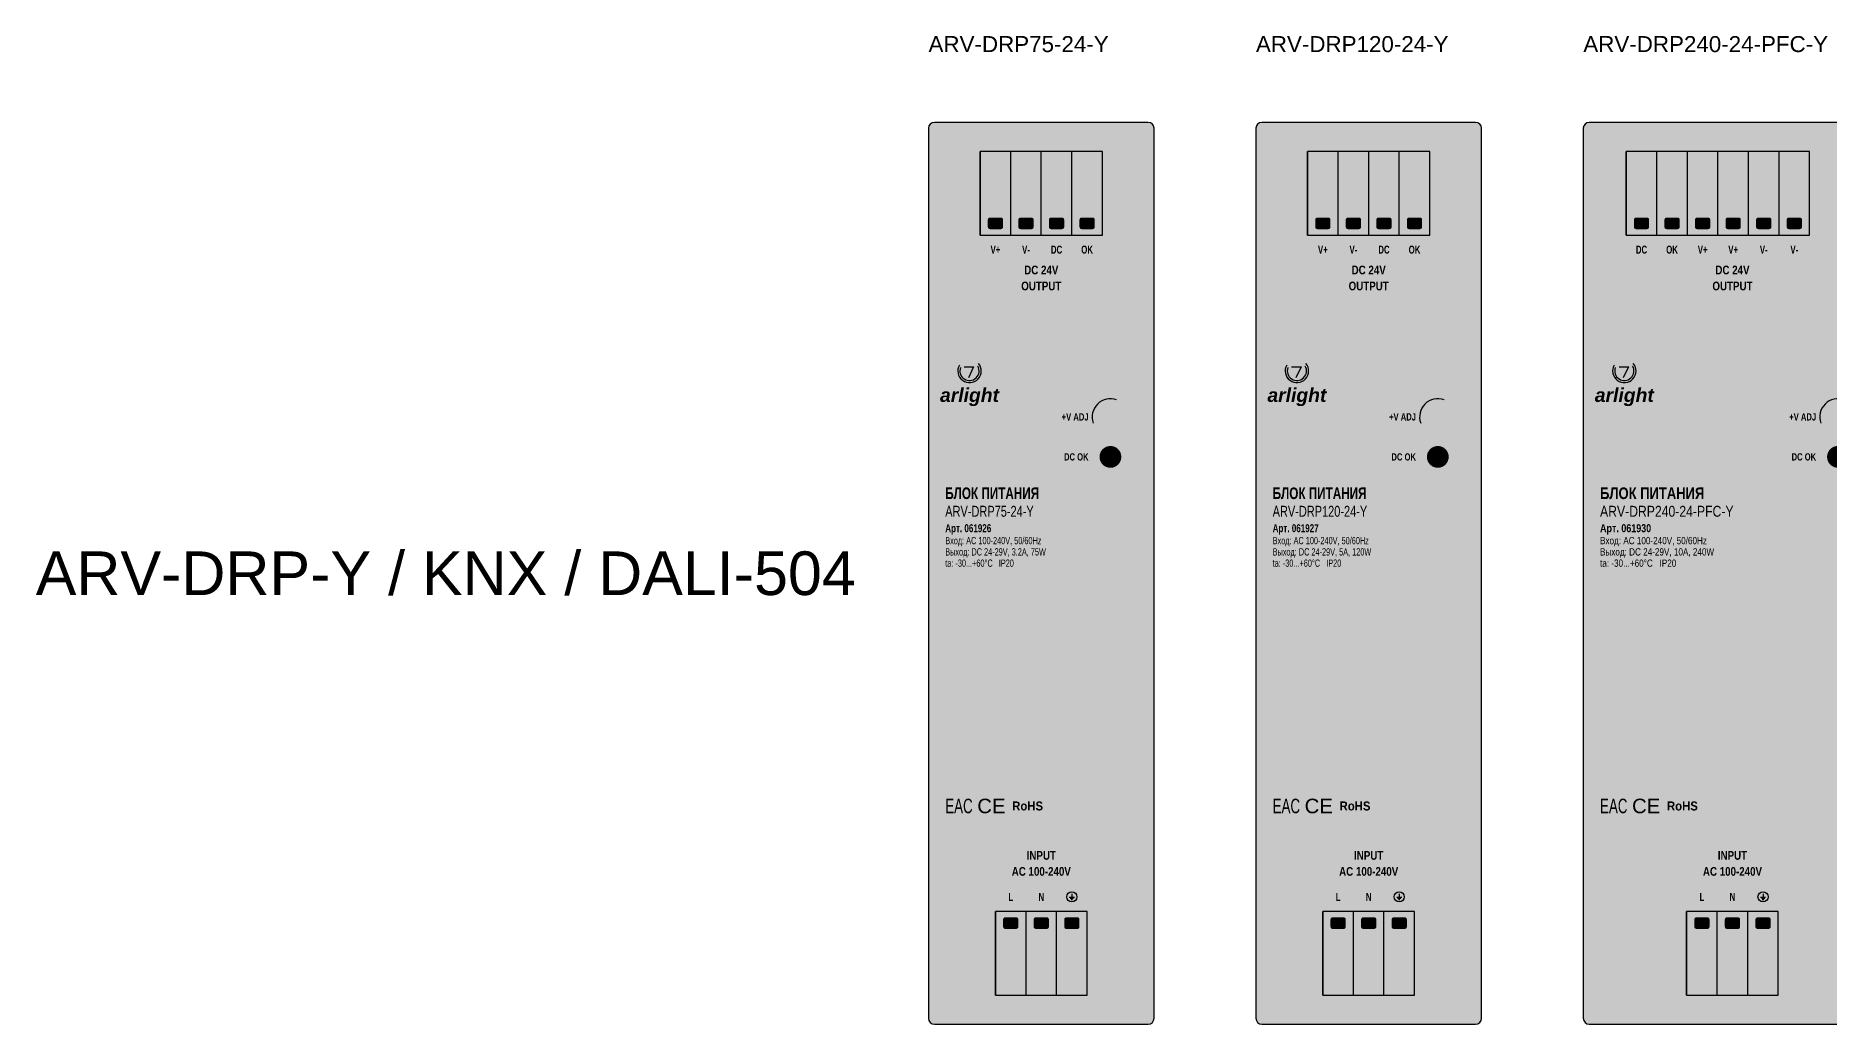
# Model space of a CAD drawing. Header units: millimetres. Extents: x -123 to 1275, y -651 to 54.
# Drawn here: x -122.7 to 123.8, y -487.6 to -351.7 of the extents above; entities that cross this region are included whole.
import ezdxf
from ezdxf.enums import TextEntityAlignment as Align

# ---------------------------------------------------------------- set-up
doc = ezdxf.new("R2010")
doc.units = ezdxf.units.MM
doc.styles.add('AL_Arial', font='arial.ttf')
doc.styles.add('AL_ArialBd', font='arialbd.ttf')
doc.styles.add('AL_ArialBdI', font='arialbi.ttf')
doc.styles.add('AL_ArialN', font='ARIALN.TTF')

# ---------------------------------------------------------------- blocks, each defined once
blk = doc.blocks.new('ARV-DRP75-24-Y')
at = {"true_color": 0x929498}
blk.add_hatch(color=252, dxfattribs=at).paths.add_polyline_path([(0.8, -62), (30.2, -62, 0.41421356), (31, -61.2), (31, 61.2, 0.41421356), (30.2, 62), (0.8, 62, 0.41421356), (0, 61.2), (0, -61.2, 0.41421356)])
at = {"true_color": 0xced0d2}
blk.add_hatch(color=254, dxfattribs=at).paths.add_polyline_path([(0.6, 58.5), (30.4, 58.5), (30.4, 61), (0.6, 61)])
at = {"true_color": 0xb8babc}
blk.add_hatch(color=9, dxfattribs=at).paths.add_polyline_path([(0.6, -58.5), (30.4, -58.5), (30.4, 58.5), (0.6, 58.5)])
at = {"true_color": 0x62be78}
for points in [[(7.1, 46.5), (11.3, 46.5), (11.3, 58), (7.1, 58)], [(11.3, 46.5), (15.5, 46.5), (15.5, 58), (11.3, 58)], [(15.5, 46.5), (19.7, 46.5), (19.7, 58), (15.5, 58)], [(19.7, 46.5), (23.9, 46.5), (23.9, 58), (19.7, 58)], [(9.2, -58), (13.4, -58), (13.4, -46.5), (9.2, -46.5)], [(13.4, -58), (17.6, -58), (17.6, -46.5), (13.4, -46.5)], [(17.6, -58), (21.8, -58), (21.8, -46.5), (17.6, -46.5)]]:
    blk.add_hatch(color=103, dxfattribs=at).paths.add_polyline_path(points)
at = {"true_color": 0xee7828}
for points in [[(8.072, 49.72), (10.328, 49.72, 0.41421356), (10.628, 50.02), (10.628, 58.3, 0.41421356), (10.328, 58.6), (8.072, 58.6, 0.41421356), (7.772, 58.3), (7.772, 50.02, 0.41421356)], [(12.272, 49.72), (14.528, 49.72, 0.41421356), (14.828, 50.02), (14.828, 58.3, 0.41421356), (14.528, 58.6), (12.272, 58.6, 0.41421356), (11.972, 58.3), (11.972, 50.02, 0.41421356)], [(16.472, 49.72), (18.728, 49.72, 0.41421356), (19.028, 50.02), (19.028, 58.3, 0.41421356), (18.728, 58.6), (16.472, 58.6, 0.41421356), (16.172, 58.3), (16.172, 50.02, 0.41421356)], [(20.672, 49.72), (22.928, 49.72, 0.41421356), (23.228, 50.02), (23.228, 58.3, 0.41421356), (22.928, 58.6), (20.672, 58.6, 0.41421356), (20.372, 58.3), (20.372, 50.02, 0.41421356)], [(10.172, -58.6), (12.428, -58.6, 0.41421356), (12.728, -58.3), (12.728, -50.02, 0.41421356), (12.428, -49.72), (10.172, -49.72, 0.41421356), (9.872, -50.02), (9.872, -58.3, 0.41421356)], [(14.372, -58.6), (16.628, -58.6, 0.41421356), (16.928, -58.3), (16.928, -50.02, 0.41421356), (16.628, -49.72), (14.372, -49.72, 0.41421356), (14.072, -50.02), (14.072, -58.3, 0.41421356)], [(18.572, -58.6), (20.828, -58.6, 0.41421356), (21.128, -58.3), (21.128, -50.02, 0.41421356), (20.828, -49.72), (18.572, -49.72, 0.41421356), (18.272, -50.02), (18.272, -58.3, 0.41421356)]]:
    blk.add_hatch(color=30, dxfattribs=at).paths.add_polyline_path(points)
at = {"true_color": 0xb04e14}
for points in [[(8.78, 50.72), (9.62, 50.72), (9.62, 57.6), (8.78, 57.6)], [(12.98, 50.72), (13.82, 50.72), (13.82, 57.6), (12.98, 57.6)], [(17.18, 50.72), (18.02, 50.72), (18.02, 57.6), (17.18, 57.6)], [(21.38, 50.72), (22.22, 50.72), (22.22, 57.6), (21.38, 57.6)], [(10.88, -57.6), (11.72, -57.6), (11.72, -50.72), (10.88, -50.72)], [(15.08, -57.6), (15.92, -57.6), (15.92, -50.72), (15.08, -50.72)], [(19.28, -57.6), (20.12, -57.6), (20.12, -50.72), (19.28, -50.72)]]:
    blk.add_hatch(color=34, dxfattribs=at).paths.add_polyline_path(points)
at = {"true_color": 0x1c5432}
for points in [[(8.45, 47.31), (9.95, 47.31, 0.41421356), (10.25, 47.61), (10.25, 48.61, 0.41421356), (9.95, 48.91), (8.45, 48.91, 0.41421356), (8.15, 48.61), (8.15, 47.61, 0.41421356)], [(12.65, 47.31), (14.15, 47.31, 0.41421356), (14.45, 47.61), (14.45, 48.61, 0.41421356), (14.15, 48.91), (12.65, 48.91, 0.41421356), (12.35, 48.61), (12.35, 47.61, 0.41421356)], [(16.85, 47.31), (18.35, 47.31, 0.41421356), (18.65, 47.61), (18.65, 48.61, 0.41421356), (18.35, 48.91), (16.85, 48.91, 0.41421356), (16.55, 48.61), (16.55, 47.61, 0.41421356)], [(21.05, 47.31), (22.55, 47.31, 0.41421356), (22.85, 47.61), (22.85, 48.61, 0.41421356), (22.55, 48.91), (21.05, 48.91, 0.41421356), (20.75, 48.61), (20.75, 47.61, 0.41421356)], [(10.55, -48.91), (12.05, -48.91, 0.41421356), (12.35, -48.61), (12.35, -47.61, 0.41421356), (12.05, -47.31), (10.55, -47.31, 0.41421356), (10.25, -47.61), (10.25, -48.61, 0.41421356)], [(14.75, -48.91), (16.25, -48.91, 0.41421356), (16.55, -48.61), (16.55, -47.61, 0.41421356), (16.25, -47.31), (14.75, -47.31, 0.41421356), (14.45, -47.61), (14.45, -48.61, 0.41421356)], [(18.95, -48.91), (20.45, -48.91, 0.41421356), (20.75, -48.61), (20.75, -47.61, 0.41421356), (20.45, -47.31), (18.95, -47.31, 0.41421356), (18.65, -47.61), (18.65, -48.61, 0.41421356)]]:
    blk.add_hatch(color=109, dxfattribs=at).paths.add_polyline_path(points)
at = {"true_color": 0x505052}
for points in [[(1.8, 39.3), (10.5, 39.3), (10.5, 39.7), (1.8, 39.7)], [(20.5, 39.3), (29.2, 39.3), (29.2, 39.7), (20.5, 39.7)], [(1.8, -39), (10.5, -39), (10.5, -38.6), (1.8, -38.6)], [(20.5, -39), (29.2, -39), (29.2, -38.6), (20.5, -38.6)]]:
    blk.add_hatch(color=251, dxfattribs=at).paths.add_polyline_path(points)
at = {"true_color": 0x28282a}
h = blk.add_hatch(color=250, dxfattribs=at)
edge = h.paths.add_edge_path()
edge.add_arc((25, 21.5), 1.8, 0, 360)
h = blk.add_hatch(color=250, dxfattribs=at)
edge = h.paths.add_edge_path()
edge.add_arc((25, 16), 1.5, 0, 360)
at = {"true_color": 0xa5a7a9}
blk.add_hatch(color=253, dxfattribs=at).paths.add_polyline_path([(0.6, -61), (30.4, -61), (30.4, -58.5), (0.6, -58.5)])
at = {"color": 97, "true_color": 0x287846}
for p, q in [((7.1, 46.5), (7.1, 58)), ((11.3, 46.5), (11.3, 58)), ((15.5, 46.5), (15.5, 58)), ((19.7, 46.5), (19.7, 58)), ((9.2, -58), (9.2, -46.5)), ((13.4, -58), (13.4, -46.5)), ((17.6, -58), (17.6, -46.5))]:
    blk.add_line(p, q, dxfattribs=at)
at = {"color": 250, "true_color": 0x3c3c3e}
for p, q in [((19.7, -44.0952), (19.7, -44.5253)), ((19.3458, -44.5253), (20.0542, -44.5253)), ((19.4723, -44.6897), (19.9277, -44.6897)), ((19.5988, -44.8542), (19.8012, -44.8542))]:
    blk.add_line(p, q, dxfattribs=at)
blk.add_lwpolyline([(0.8, -62), (30.2, -62, 0.41421356), (31, -61.2), (31, 61.2, 0.41421356), (30.2, 62), (0.8, 62, 0.41421356), (0, 61.2), (0, -61.2, 0.41421356)], format="xyb", close=True)
at = {"color": 97, "true_color": 0x287846}
for points in [[(7.1, 46.5), (23.9, 46.5), (23.9, 58), (7.1, 58)], [(9.2, -58), (21.8, -58), (21.8, -46.5), (9.2, -46.5)]]:
    blk.add_lwpolyline(points, close=True, dxfattribs=at)
at = {"color": 250, "true_color": 0x3c3c3e}
blk.add_lwpolyline([(4.9082, 28.3903), (6.2002, 28.3903), (5.4735, 26.856)], dxfattribs=at)
blk.add_circle((19.7, -44.5), 0.6957, dxfattribs=at)
for centre, radius, start, end in [((5.635, 27.825), 1.615, 150, 400), ((5.635, 27.825), 1.3243, 160, 390), ((25, 21.5), 2.5, 70, 200)]:
    blk.add_arc(centre, radius, start, end, dxfattribs=at)
at = {"color": 250, "true_color": 0x3c3c3e, "style": 'AL_ArialBd'}
for s, height, width, p in [('V+', 1.1, 0.7, (9.2, 44.5)), ('V-', 1.1, 0.7, (13.4, 44.5)), ('DC', 1.1, 0.7, (17.6, 44.5)), ('OK', 1.1, 0.7, (21.8, 44.5)), ('DC 24V', 1.2, 0.8, (15.5, 41.7)), ('OUTPUT', 1.2, 0.8, (15.5, 39.5)), ('INPUT', 1.2, 0.8, (15.5, -38.8)), ('AC 100-240V', 1.2, 0.8, (15.5, -41)), ('L', 1.1, 0.7, (11.3, -44.5)), ('N', 1.1, 0.7, (15.5, -44.5))]:
    blk.add_text(s, height=height, dxfattribs=dict(at, width=width)).set_placement(p, align=Align.MIDDLE_CENTER)
at = {"color": 250, "true_color": 0x3c3c3e, "style": 'AL_ArialBdI'}
blk.add_text('arlight', height=1.9, dxfattribs=at).set_placement((5.635, 24.5), align=Align.MIDDLE_CENTER)
at = {"color": 250, "true_color": 0x3c3c3e, "style": 'AL_ArialBd', "width": 0.75}
for s, p in [('+V ADJ', (22, 21.5)), ('DC OK', (22, 16))]:
    blk.add_text(s, height=1, dxfattribs=at).set_placement(p, align=Align.MIDDLE_RIGHT)
at = {"color": 250, "true_color": 0x3c3c3e}
for s, height, style, width, p in [('БЛОК ПИТАНИЯ', 1.6, 'AL_ArialBd', 0.72, (2.3, 11)), ('ARV-DRP75-24-Y', 1.5, 'AL_Arial', 0.72, (2.3, 8.52)), ('Арт. 061926', 1.1, 'AL_ArialBd', 0.72, (2.3, 6.195)), ('Вход: AC 100-240V, 50/60Hz', 1, 'AL_Arial', 0.72, (2.3, 4.49)), ('Выход: DC 24-29V, 3.2A, 75W', 1, 'AL_Arial', 0.72, (2.3, 2.94)), ('ta: -30...+60°C   IP20', 1, 'AL_Arial', 0.72, (2.3, 1.39)), ('EAC', 2, 'AL_ArialN', 0.8, (2.3, -32)), ('RoHS', 1.24, 'AL_ArialBd', 0.9, (11.5, -32))]:
    blk.add_text(s, height=height, dxfattribs=dict(at, style=style, width=width)).set_placement(p, align=Align.MIDDLE_LEFT)
at = {"color": 250, "true_color": 0x3c3c3e, "style": 'AL_Arial'}
blk.add_text('CE', height=2, dxfattribs=at).set_placement((6.7, -32), align=Align.MIDDLE_LEFT)
blk = doc.blocks.new('ARV-DRP120-24-Y')
at = {"true_color": 0x929498}
blk.add_hatch(color=252, dxfattribs=at).paths.add_polyline_path([(0.8, -62), (30.2, -62, 0.41421356), (31, -61.2), (31, 61.2, 0.41421356), (30.2, 62), (0.8, 62, 0.41421356), (0, 61.2), (0, -61.2, 0.41421356)])
at = {"true_color": 0xced0d2}
blk.add_hatch(color=254, dxfattribs=at).paths.add_polyline_path([(0.6, 58.5), (30.4, 58.5), (30.4, 61), (0.6, 61)])
at = {"true_color": 0xb8babc}
blk.add_hatch(color=9, dxfattribs=at).paths.add_polyline_path([(0.6, -58.5), (30.4, -58.5), (30.4, 58.5), (0.6, 58.5)])
at = {"true_color": 0x62be78}
for points in [[(7.1, 46.5), (11.3, 46.5), (11.3, 58), (7.1, 58)], [(11.3, 46.5), (15.5, 46.5), (15.5, 58), (11.3, 58)], [(15.5, 46.5), (19.7, 46.5), (19.7, 58), (15.5, 58)], [(19.7, 46.5), (23.9, 46.5), (23.9, 58), (19.7, 58)], [(9.2, -58), (13.4, -58), (13.4, -46.5), (9.2, -46.5)], [(13.4, -58), (17.6, -58), (17.6, -46.5), (13.4, -46.5)], [(17.6, -58), (21.8, -58), (21.8, -46.5), (17.6, -46.5)]]:
    blk.add_hatch(color=103, dxfattribs=at).paths.add_polyline_path(points)
at = {"true_color": 0xee7828}
for points in [[(8.072, 49.72), (10.328, 49.72, 0.41421356), (10.628, 50.02), (10.628, 58.3, 0.41421356), (10.328, 58.6), (8.072, 58.6, 0.41421356), (7.772, 58.3), (7.772, 50.02, 0.41421356)], [(12.272, 49.72), (14.528, 49.72, 0.41421356), (14.828, 50.02), (14.828, 58.3, 0.41421356), (14.528, 58.6), (12.272, 58.6, 0.41421356), (11.972, 58.3), (11.972, 50.02, 0.41421356)], [(16.472, 49.72), (18.728, 49.72, 0.41421356), (19.028, 50.02), (19.028, 58.3, 0.41421356), (18.728, 58.6), (16.472, 58.6, 0.41421356), (16.172, 58.3), (16.172, 50.02, 0.41421356)], [(20.672, 49.72), (22.928, 49.72, 0.41421356), (23.228, 50.02), (23.228, 58.3, 0.41421356), (22.928, 58.6), (20.672, 58.6, 0.41421356), (20.372, 58.3), (20.372, 50.02, 0.41421356)], [(10.172, -58.6), (12.428, -58.6, 0.41421356), (12.728, -58.3), (12.728, -50.02, 0.41421356), (12.428, -49.72), (10.172, -49.72, 0.41421356), (9.872, -50.02), (9.872, -58.3, 0.41421356)], [(14.372, -58.6), (16.628, -58.6, 0.41421356), (16.928, -58.3), (16.928, -50.02, 0.41421356), (16.628, -49.72), (14.372, -49.72, 0.41421356), (14.072, -50.02), (14.072, -58.3, 0.41421356)], [(18.572, -58.6), (20.828, -58.6, 0.41421356), (21.128, -58.3), (21.128, -50.02, 0.41421356), (20.828, -49.72), (18.572, -49.72, 0.41421356), (18.272, -50.02), (18.272, -58.3, 0.41421356)]]:
    blk.add_hatch(color=30, dxfattribs=at).paths.add_polyline_path(points)
at = {"true_color": 0xb04e14}
for points in [[(8.78, 50.72), (9.62, 50.72), (9.62, 57.6), (8.78, 57.6)], [(12.98, 50.72), (13.82, 50.72), (13.82, 57.6), (12.98, 57.6)], [(17.18, 50.72), (18.02, 50.72), (18.02, 57.6), (17.18, 57.6)], [(21.38, 50.72), (22.22, 50.72), (22.22, 57.6), (21.38, 57.6)], [(10.88, -57.6), (11.72, -57.6), (11.72, -50.72), (10.88, -50.72)], [(15.08, -57.6), (15.92, -57.6), (15.92, -50.72), (15.08, -50.72)], [(19.28, -57.6), (20.12, -57.6), (20.12, -50.72), (19.28, -50.72)]]:
    blk.add_hatch(color=34, dxfattribs=at).paths.add_polyline_path(points)
at = {"true_color": 0x1c5432}
for points in [[(8.45, 47.31), (9.95, 47.31, 0.41421356), (10.25, 47.61), (10.25, 48.61, 0.41421356), (9.95, 48.91), (8.45, 48.91, 0.41421356), (8.15, 48.61), (8.15, 47.61, 0.41421356)], [(12.65, 47.31), (14.15, 47.31, 0.41421356), (14.45, 47.61), (14.45, 48.61, 0.41421356), (14.15, 48.91), (12.65, 48.91, 0.41421356), (12.35, 48.61), (12.35, 47.61, 0.41421356)], [(16.85, 47.31), (18.35, 47.31, 0.41421356), (18.65, 47.61), (18.65, 48.61, 0.41421356), (18.35, 48.91), (16.85, 48.91, 0.41421356), (16.55, 48.61), (16.55, 47.61, 0.41421356)], [(21.05, 47.31), (22.55, 47.31, 0.41421356), (22.85, 47.61), (22.85, 48.61, 0.41421356), (22.55, 48.91), (21.05, 48.91, 0.41421356), (20.75, 48.61), (20.75, 47.61, 0.41421356)], [(10.55, -48.91), (12.05, -48.91, 0.41421356), (12.35, -48.61), (12.35, -47.61, 0.41421356), (12.05, -47.31), (10.55, -47.31, 0.41421356), (10.25, -47.61), (10.25, -48.61, 0.41421356)], [(14.75, -48.91), (16.25, -48.91, 0.41421356), (16.55, -48.61), (16.55, -47.61, 0.41421356), (16.25, -47.31), (14.75, -47.31, 0.41421356), (14.45, -47.61), (14.45, -48.61, 0.41421356)], [(18.95, -48.91), (20.45, -48.91, 0.41421356), (20.75, -48.61), (20.75, -47.61, 0.41421356), (20.45, -47.31), (18.95, -47.31, 0.41421356), (18.65, -47.61), (18.65, -48.61, 0.41421356)]]:
    blk.add_hatch(color=109, dxfattribs=at).paths.add_polyline_path(points)
at = {"true_color": 0x505052}
for points in [[(1.8, 39.3), (10.5, 39.3), (10.5, 39.7), (1.8, 39.7)], [(20.5, 39.3), (29.2, 39.3), (29.2, 39.7), (20.5, 39.7)], [(1.8, -39), (10.5, -39), (10.5, -38.6), (1.8, -38.6)], [(20.5, -39), (29.2, -39), (29.2, -38.6), (20.5, -38.6)]]:
    blk.add_hatch(color=251, dxfattribs=at).paths.add_polyline_path(points)
at = {"true_color": 0x28282a}
h = blk.add_hatch(color=250, dxfattribs=at)
edge = h.paths.add_edge_path()
edge.add_arc((25, 21.5), 1.8, 0, 360)
h = blk.add_hatch(color=250, dxfattribs=at)
edge = h.paths.add_edge_path()
edge.add_arc((25, 16), 1.5, 0, 360)
at = {"true_color": 0xa5a7a9}
blk.add_hatch(color=253, dxfattribs=at).paths.add_polyline_path([(0.6, -61), (30.4, -61), (30.4, -58.5), (0.6, -58.5)])
at = {"color": 97, "true_color": 0x287846}
for p, q in [((7.1, 46.5), (7.1, 58)), ((11.3, 46.5), (11.3, 58)), ((15.5, 46.5), (15.5, 58)), ((19.7, 46.5), (19.7, 58)), ((9.2, -58), (9.2, -46.5)), ((13.4, -58), (13.4, -46.5)), ((17.6, -58), (17.6, -46.5))]:
    blk.add_line(p, q, dxfattribs=at)
at = {"color": 250, "true_color": 0x3c3c3e}
for p, q in [((19.7, -44.0952), (19.7, -44.5253)), ((19.3458, -44.5253), (20.0542, -44.5253)), ((19.4723, -44.6897), (19.9277, -44.6897)), ((19.5988, -44.8542), (19.8012, -44.8542))]:
    blk.add_line(p, q, dxfattribs=at)
blk.add_lwpolyline([(0.8, -62), (30.2, -62, 0.41421356), (31, -61.2), (31, 61.2, 0.41421356), (30.2, 62), (0.8, 62, 0.41421356), (0, 61.2), (0, -61.2, 0.41421356)], format="xyb", close=True)
at = {"color": 97, "true_color": 0x287846}
for points in [[(7.1, 46.5), (23.9, 46.5), (23.9, 58), (7.1, 58)], [(9.2, -58), (21.8, -58), (21.8, -46.5), (9.2, -46.5)]]:
    blk.add_lwpolyline(points, close=True, dxfattribs=at)
at = {"color": 250, "true_color": 0x3c3c3e}
blk.add_lwpolyline([(4.9082, 28.3903), (6.2002, 28.3903), (5.4735, 26.856)], dxfattribs=at)
blk.add_circle((19.7, -44.5), 0.6957, dxfattribs=at)
for centre, radius, start, end in [((5.635, 27.825), 1.615, 150, 400), ((5.635, 27.825), 1.3243, 160, 390), ((25, 21.5), 2.5, 70, 200)]:
    blk.add_arc(centre, radius, start, end, dxfattribs=at)
at = {"color": 250, "true_color": 0x3c3c3e, "style": 'AL_ArialBd'}
for s, height, width, p in [('V+', 1.1, 0.7, (9.2, 44.5)), ('V-', 1.1, 0.7, (13.4, 44.5)), ('DC', 1.1, 0.7, (17.6, 44.5)), ('OK', 1.1, 0.7, (21.8, 44.5)), ('DC 24V', 1.2, 0.8, (15.5, 41.7)), ('OUTPUT', 1.2, 0.8, (15.5, 39.5)), ('INPUT', 1.2, 0.8, (15.5, -38.8)), ('AC 100-240V', 1.2, 0.8, (15.5, -41)), ('L', 1.1, 0.7, (11.3, -44.5)), ('N', 1.1, 0.7, (15.5, -44.5))]:
    blk.add_text(s, height=height, dxfattribs=dict(at, width=width)).set_placement(p, align=Align.MIDDLE_CENTER)
at = {"color": 250, "true_color": 0x3c3c3e, "style": 'AL_ArialBdI'}
blk.add_text('arlight', height=1.9, dxfattribs=at).set_placement((5.635, 24.5), align=Align.MIDDLE_CENTER)
at = {"color": 250, "true_color": 0x3c3c3e, "style": 'AL_ArialBd', "width": 0.75}
for s, p in [('+V ADJ', (22, 21.5)), ('DC OK', (22, 16))]:
    blk.add_text(s, height=1, dxfattribs=at).set_placement(p, align=Align.MIDDLE_RIGHT)
at = {"color": 250, "true_color": 0x3c3c3e}
for s, height, style, width, p in [('БЛОК ПИТАНИЯ', 1.6, 'AL_ArialBd', 0.72, (2.3, 11)), ('ARV-DRP120-24-Y', 1.5, 'AL_Arial', 0.72, (2.3, 8.52)), ('Арт. 061927', 1.1, 'AL_ArialBd', 0.72, (2.3, 6.195)), ('Вход: AC 100-240V, 50/60Hz', 1, 'AL_Arial', 0.72, (2.3, 4.49)), ('Выход: DC 24-29V, 5A, 120W', 1, 'AL_Arial', 0.72, (2.3, 2.94)), ('ta: -30...+60°C   IP20', 1, 'AL_Arial', 0.72, (2.3, 1.39)), ('EAC', 2, 'AL_ArialN', 0.8, (2.3, -32)), ('RoHS', 1.24, 'AL_ArialBd', 0.9, (11.5, -32))]:
    blk.add_text(s, height=height, dxfattribs=dict(at, style=style, width=width)).set_placement(p, align=Align.MIDDLE_LEFT)
at = {"color": 250, "true_color": 0x3c3c3e, "style": 'AL_Arial'}
blk.add_text('CE', height=2, dxfattribs=at).set_placement((6.7, -32), align=Align.MIDDLE_LEFT)
blk = doc.blocks.new('ARV-DRP240-24-PFC-Y')
at = {"true_color": 0x929498}
blk.add_hatch(color=252, dxfattribs=at).paths.add_polyline_path([(0.8, -62), (40.2, -62, 0.41421356), (41, -61.2), (41, 61.2, 0.41421356), (40.2, 62), (0.8, 62, 0.41421356), (0, 61.2), (0, -61.2, 0.41421356)])
at = {"true_color": 0xced0d2}
blk.add_hatch(color=254, dxfattribs=at).paths.add_polyline_path([(0.6, 58.5), (40.4, 58.5), (40.4, 61), (0.6, 61)])
at = {"true_color": 0xb8babc}
blk.add_hatch(color=9, dxfattribs=at).paths.add_polyline_path([(0.6, -58.5), (40.4, -58.5), (40.4, 58.5), (0.6, 58.5)])
at = {"true_color": 0x62be78}
for points in [[(5.9, 46.5), (10.1, 46.5), (10.1, 58), (5.9, 58)], [(10.1, 46.5), (14.3, 46.5), (14.3, 58), (10.1, 58)], [(14.3, 46.5), (18.5, 46.5), (18.5, 58), (14.3, 58)], [(18.5, 46.5), (22.7, 46.5), (22.7, 58), (18.5, 58)], [(22.7, 46.5), (26.9, 46.5), (26.9, 58), (22.7, 58)], [(26.9, 46.5), (31.1, 46.5), (31.1, 58), (26.9, 58)], [(14.2, -58), (18.4, -58), (18.4, -46.5), (14.2, -46.5)], [(18.4, -58), (22.6, -58), (22.6, -46.5), (18.4, -46.5)], [(22.6, -58), (26.8, -58), (26.8, -46.5), (22.6, -46.5)]]:
    blk.add_hatch(color=103, dxfattribs=at).paths.add_polyline_path(points)
at = {"true_color": 0xee7828}
for points in [[(6.872, 49.72), (9.128, 49.72, 0.41421356), (9.428, 50.02), (9.428, 58.3, 0.41421356), (9.128, 58.6), (6.872, 58.6, 0.41421356), (6.572, 58.3), (6.572, 50.02, 0.41421356)], [(11.072, 49.72), (13.328, 49.72, 0.41421356), (13.628, 50.02), (13.628, 58.3, 0.41421356), (13.328, 58.6), (11.072, 58.6, 0.41421356), (10.772, 58.3), (10.772, 50.02, 0.41421356)], [(15.272, 49.72), (17.528, 49.72, 0.41421356), (17.828, 50.02), (17.828, 58.3, 0.41421356), (17.528, 58.6), (15.272, 58.6, 0.41421356), (14.972, 58.3), (14.972, 50.02, 0.41421356)], [(19.472, 49.72), (21.728, 49.72, 0.41421356), (22.028, 50.02), (22.028, 58.3, 0.41421356), (21.728, 58.6), (19.472, 58.6, 0.41421356), (19.172, 58.3), (19.172, 50.02, 0.41421356)], [(23.672, 49.72), (25.928, 49.72, 0.41421356), (26.228, 50.02), (26.228, 58.3, 0.41421356), (25.928, 58.6), (23.672, 58.6, 0.41421356), (23.372, 58.3), (23.372, 50.02, 0.41421356)], [(27.872, 49.72), (30.128, 49.72, 0.41421356), (30.428, 50.02), (30.428, 58.3, 0.41421356), (30.128, 58.6), (27.872, 58.6, 0.41421356), (27.572, 58.3), (27.572, 50.02, 0.41421356)], [(15.172, -58.6), (17.428, -58.6, 0.41421356), (17.728, -58.3), (17.728, -50.02, 0.41421356), (17.428, -49.72), (15.172, -49.72, 0.41421356), (14.872, -50.02), (14.872, -58.3, 0.41421356)], [(19.372, -58.6), (21.628, -58.6, 0.41421356), (21.928, -58.3), (21.928, -50.02, 0.41421356), (21.628, -49.72), (19.372, -49.72, 0.41421356), (19.072, -50.02), (19.072, -58.3, 0.41421356)], [(23.572, -58.6), (25.828, -58.6, 0.41421356), (26.128, -58.3), (26.128, -50.02, 0.41421356), (25.828, -49.72), (23.572, -49.72, 0.41421356), (23.272, -50.02), (23.272, -58.3, 0.41421356)]]:
    blk.add_hatch(color=30, dxfattribs=at).paths.add_polyline_path(points)
at = {"true_color": 0xb04e14}
for points in [[(7.58, 50.72), (8.42, 50.72), (8.42, 57.6), (7.58, 57.6)], [(11.78, 50.72), (12.62, 50.72), (12.62, 57.6), (11.78, 57.6)], [(15.98, 50.72), (16.82, 50.72), (16.82, 57.6), (15.98, 57.6)], [(20.18, 50.72), (21.02, 50.72), (21.02, 57.6), (20.18, 57.6)], [(24.38, 50.72), (25.22, 50.72), (25.22, 57.6), (24.38, 57.6)], [(28.58, 50.72), (29.42, 50.72), (29.42, 57.6), (28.58, 57.6)], [(15.88, -57.6), (16.72, -57.6), (16.72, -50.72), (15.88, -50.72)], [(20.08, -57.6), (20.92, -57.6), (20.92, -50.72), (20.08, -50.72)], [(24.28, -57.6), (25.12, -57.6), (25.12, -50.72), (24.28, -50.72)]]:
    blk.add_hatch(color=34, dxfattribs=at).paths.add_polyline_path(points)
at = {"true_color": 0x1c5432}
for points in [[(7.25, 47.31), (8.75, 47.31, 0.41421356), (9.05, 47.61), (9.05, 48.61, 0.41421356), (8.75, 48.91), (7.25, 48.91, 0.41421356), (6.95, 48.61), (6.95, 47.61, 0.41421356)], [(11.45, 47.31), (12.95, 47.31, 0.41421356), (13.25, 47.61), (13.25, 48.61, 0.41421356), (12.95, 48.91), (11.45, 48.91, 0.41421356), (11.15, 48.61), (11.15, 47.61, 0.41421356)], [(15.65, 47.31), (17.15, 47.31, 0.41421356), (17.45, 47.61), (17.45, 48.61, 0.41421356), (17.15, 48.91), (15.65, 48.91, 0.41421356), (15.35, 48.61), (15.35, 47.61, 0.41421356)], [(19.85, 47.31), (21.35, 47.31, 0.41421356), (21.65, 47.61), (21.65, 48.61, 0.41421356), (21.35, 48.91), (19.85, 48.91, 0.41421356), (19.55, 48.61), (19.55, 47.61, 0.41421356)], [(24.05, 47.31), (25.55, 47.31, 0.41421356), (25.85, 47.61), (25.85, 48.61, 0.41421356), (25.55, 48.91), (24.05, 48.91, 0.41421356), (23.75, 48.61), (23.75, 47.61, 0.41421356)], [(28.25, 47.31), (29.75, 47.31, 0.41421356), (30.05, 47.61), (30.05, 48.61, 0.41421356), (29.75, 48.91), (28.25, 48.91, 0.41421356), (27.95, 48.61), (27.95, 47.61, 0.41421356)], [(15.55, -48.91), (17.05, -48.91, 0.41421356), (17.35, -48.61), (17.35, -47.61, 0.41421356), (17.05, -47.31), (15.55, -47.31, 0.41421356), (15.25, -47.61), (15.25, -48.61, 0.41421356)], [(19.75, -48.91), (21.25, -48.91, 0.41421356), (21.55, -48.61), (21.55, -47.61, 0.41421356), (21.25, -47.31), (19.75, -47.31, 0.41421356), (19.45, -47.61), (19.45, -48.61, 0.41421356)], [(23.95, -48.91), (25.45, -48.91, 0.41421356), (25.75, -48.61), (25.75, -47.61, 0.41421356), (25.45, -47.31), (23.95, -47.31, 0.41421356), (23.65, -47.61), (23.65, -48.61, 0.41421356)]]:
    blk.add_hatch(color=109, dxfattribs=at).paths.add_polyline_path(points)
at = {"true_color": 0x505052}
for points in [[(1.8, 39.3), (15.5, 39.3), (15.5, 39.7), (1.8, 39.7)], [(25.5, 39.3), (39.2, 39.3), (39.2, 39.7), (25.5, 39.7)], [(1.8, -39), (15.5, -39), (15.5, -38.6), (1.8, -38.6)], [(25.5, -39), (39.2, -39), (39.2, -38.6), (25.5, -38.6)]]:
    blk.add_hatch(color=251, dxfattribs=at).paths.add_polyline_path(points)
at = {"true_color": 0x28282a}
h = blk.add_hatch(color=250, dxfattribs=at)
edge = h.paths.add_edge_path()
edge.add_arc((35, 21.5), 1.8, 0, 360)
h = blk.add_hatch(color=250, dxfattribs=at)
edge = h.paths.add_edge_path()
edge.add_arc((35, 16), 1.5, 0, 360)
at = {"true_color": 0xa5a7a9}
blk.add_hatch(color=253, dxfattribs=at).paths.add_polyline_path([(0.6, -61), (40.4, -61), (40.4, -58.5), (0.6, -58.5)])
at = {"color": 97, "true_color": 0x287846}
for p, q in [((5.9, 46.5), (5.9, 58)), ((10.1, 46.5), (10.1, 58)), ((14.3, 46.5), (14.3, 58)), ((18.5, 46.5), (18.5, 58)), ((22.7, 46.5), (22.7, 58)), ((26.9, 46.5), (26.9, 58)), ((14.2, -58), (14.2, -46.5)), ((18.4, -58), (18.4, -46.5)), ((22.6, -58), (22.6, -46.5))]:
    blk.add_line(p, q, dxfattribs=at)
at = {"color": 250, "true_color": 0x3c3c3e}
for p, q in [((24.7, -44.0952), (24.7, -44.5253)), ((24.3458, -44.5253), (25.0542, -44.5253)), ((24.4723, -44.6897), (24.9277, -44.6897)), ((24.5988, -44.8542), (24.8012, -44.8542))]:
    blk.add_line(p, q, dxfattribs=at)
blk.add_lwpolyline([(0.8, -62), (40.2, -62, 0.41421356), (41, -61.2), (41, 61.2, 0.41421356), (40.2, 62), (0.8, 62, 0.41421356), (0, 61.2), (0, -61.2, 0.41421356)], format="xyb", close=True)
at = {"color": 97, "true_color": 0x287846}
for points in [[(5.9, 46.5), (31.1, 46.5), (31.1, 58), (5.9, 58)], [(14.2, -58), (26.8, -58), (26.8, -46.5), (14.2, -46.5)]]:
    blk.add_lwpolyline(points, close=True, dxfattribs=at)
at = {"color": 250, "true_color": 0x3c3c3e}
blk.add_lwpolyline([(4.9082, 28.3903), (6.2002, 28.3903), (5.4735, 26.856)], dxfattribs=at)
blk.add_circle((24.7, -44.5), 0.6957, dxfattribs=at)
for centre, radius, start, end in [((5.635, 27.825), 1.615, 150, 400), ((5.635, 27.825), 1.3243, 160, 390), ((35, 21.5), 2.5, 70, 200)]:
    blk.add_arc(centre, radius, start, end, dxfattribs=at)
at = {"color": 250, "true_color": 0x3c3c3e, "style": 'AL_ArialBd'}
for s, height, width, p in [('DC', 1.1, 0.7, (8, 44.5)), ('OK', 1.1, 0.7, (12.2, 44.5)), ('V+', 1.1, 0.7, (16.4, 44.5)), ('V+', 1.1, 0.7, (20.6, 44.5)), ('V-', 1.1, 0.7, (24.8, 44.5)), ('V-', 1.1, 0.7, (29, 44.5)), ('DC 24V', 1.2, 0.8, (20.5, 41.7)), ('OUTPUT', 1.2, 0.8, (20.5, 39.5)), ('INPUT', 1.2, 0.8, (20.5, -38.8)), ('AC 100-240V', 1.2, 0.8, (20.5, -41)), ('L', 1.1, 0.7, (16.3, -44.5)), ('N', 1.1, 0.7, (20.5, -44.5))]:
    blk.add_text(s, height=height, dxfattribs=dict(at, width=width)).set_placement(p, align=Align.MIDDLE_CENTER)
at = {"color": 250, "true_color": 0x3c3c3e, "style": 'AL_ArialBdI'}
blk.add_text('arlight', height=1.9, dxfattribs=at).set_placement((5.635, 24.5), align=Align.MIDDLE_CENTER)
at = {"color": 250, "true_color": 0x3c3c3e, "style": 'AL_ArialBd', "width": 0.75}
for s, p in [('+V ADJ', (32, 21.5)), ('DC OK', (32, 16))]:
    blk.add_text(s, height=1, dxfattribs=at).set_placement(p, align=Align.MIDDLE_RIGHT)
at = {"color": 250, "true_color": 0x3c3c3e}
for s, height, style, width, p in [('БЛОК ПИТАНИЯ', 1.6, 'AL_ArialBd', 0.8, (2.3, 11)), ('ARV-DRP240-24-PFC-Y', 1.5, 'AL_Arial', 0.8, (2.3, 8.52)), ('Арт. 061930', 1.1, 'AL_ArialBd', 0.8, (2.3, 6.195)), ('Вход: AC 100-240V, 50/60Hz', 1, 'AL_Arial', 0.8, (2.3, 4.49)), ('Выход: DC 24-29V, 10A, 240W', 1, 'AL_Arial', 0.8, (2.3, 2.94)), ('ta: -30...+60°C   IP20', 1, 'AL_Arial', 0.8, (2.3, 1.39)), ('EAC', 2, 'AL_ArialN', 0.8, (2.3, -32)), ('RoHS', 1.24, 'AL_ArialBd', 0.9, (11.5, -32))]:
    blk.add_text(s, height=height, dxfattribs=dict(at, style=style, width=width)).set_placement(p, align=Align.MIDDLE_LEFT)
at = {"color": 250, "true_color": 0x3c3c3e, "style": 'AL_Arial'}
blk.add_text('CE', height=2, dxfattribs=at).set_placement((6.7, -32), align=Align.MIDDLE_LEFT)

msp = doc.modelspace()

# ---------------------------------------------------------------- block references
for name, p in [('ARV-DRP75-24-Y', (0, -425.6)), ('ARV-DRP120-24-Y', (45, -425.6)), ('ARV-DRP240-24-PFC-Y', (90, -425.6))]:
    msp.add_blockref(name, p)

# ---------------------------------------------------------------- texts
at = {"style": 'AL_Arial'}
for s, p in [('ARV-DRP75-24-Y', (0, -354.6)), ('ARV-DRP120-24-Y', (45, -354.6)), ('ARV-DRP240-24-PFC-Y', (90, -354.6))]:
    msp.add_text(s, height=2.2, dxfattribs=at).set_placement(p, align=Align.BOTTOM_LEFT)
msp.add_text('ARV-DRP-Y / KNX / DALI-504', height=6, dxfattribs=at).set_placement((-10, -425.6), align=Align.MIDDLE_RIGHT)

doc.saveas('drawing.dxf')
